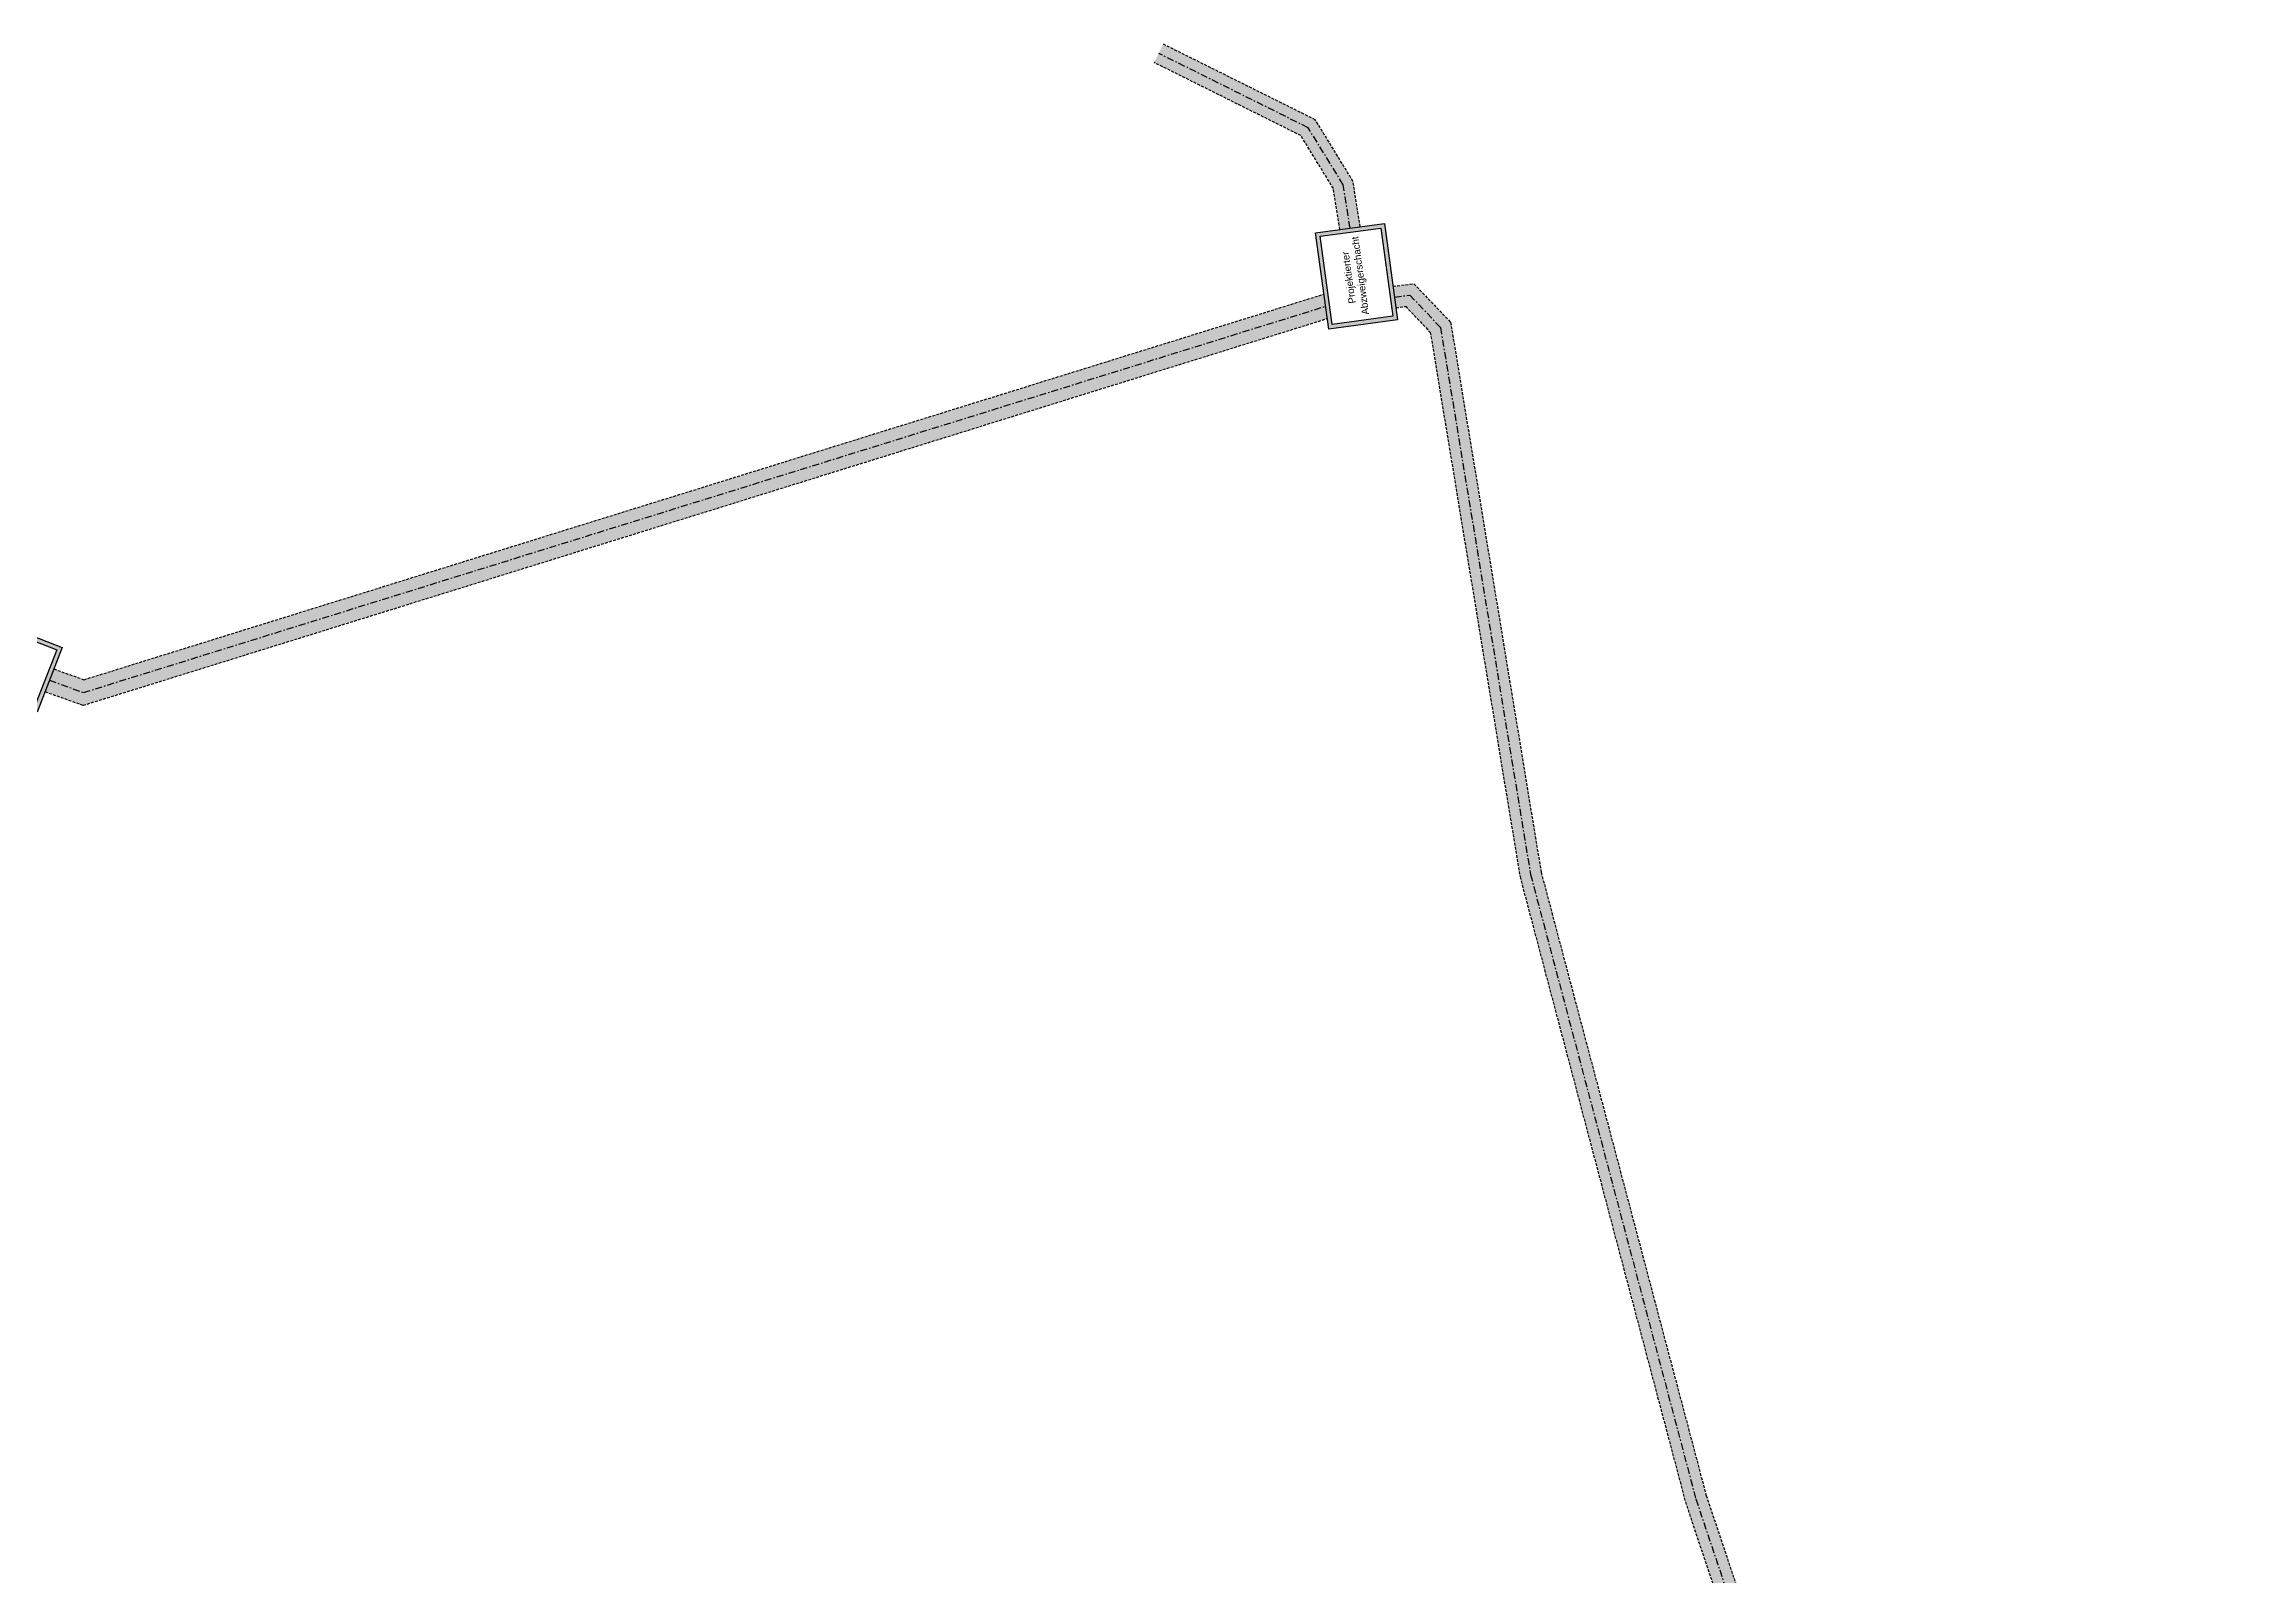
# Model space of a CAD drawing. Header units: metres. Extents: x 2684977 to 2686015, y 1244284 to 1245504.
# Drawn here: x 2685850.6 to 2686009.4, y 1245179.7 to 1245289.9 of the extents above; entities that cross this region are included whole.
import ezdxf
from ezdxf.enums import TextEntityAlignment as Align

# ---------------------------------------------------------------- set-up
doc = ezdxf.new("R2010")
doc.units = ezdxf.units.M
doc.header["$MEASUREMENT"] = 0
doc.linetypes.add('STRICHL_ENG', pattern=[0.3, 0.2, -0.1])
doc.linetypes.add('STRICHPKT_MITTEL', pattern=[0.8, 0.5, -0.15, 0, -0.15])
for name, color, linetype, lineweight, transparency in [('2-Verteilnetz Block', 7, 'Continuous', 0, 0.5), ('2-Verteilnetz Graben aussen', 251, 'STRICHL_ENG', 30, 0.5), ('2-Verteilnetz Graben Schacht Text', 251, 'Continuous', 13, 0.5), ('2-Verteilnetz Rohr Achse', 251, 'STRICHPKT_MITTEL', 30, 0.5), ('2-Verteilnetz Schacht', 251, 'Continuous', 30, 0.5)]:
    doc.layers.add(name, color=color, linetype=linetype, lineweight=lineweight, transparency=transparency)
doc.layers.add('2-Verteilnetz Graben Schraffur Solid', color=7, linetype='Continuous', lineweight=0, true_color=0xe0e0e0, transparency=0.5)
doc.layers.add('2-Verteilnetz Schacht_Schraffur Solid', color=7, linetype='Continuous', lineweight=0, true_color=0xe0e0e0, transparency=0.5)
doc.styles.add('Style-Arial', font='arial.ttf')

# ---------------------------------------------------------------- blocks, each defined once
blk = doc.blocks.new('ColumnText_2')
at = {"layer": '2-Verteilnetz Graben Schacht Text', "style": 'Style-Arial'}
for s, p in [('Abzweigerschacht', (2685945.39, 1245270.37)), ('Projektierter', (2685944.44, 1245271.17))]:
    blk.add_text(s, height=0.5, rotation=97.7529, dxfattribs=at).set_placement(p, align=Align.TOP_LEFT)
blk = doc.blocks.new('Verteilnetz proj')
at = {"layer": '2-Verteilnetz Graben Schraffur Solid'}
h = blk.add_hatch(color=256, dxfattribs=at)
h.paths.add_polyline_path([(2685944.53, 1245276.63), (2685944.04, 1245279.74), (2685941.51, 1245283.85), (2685930.77, 1245289.2), (2685931.1, 1245289.86), (2685942.03, 1245284.42), (2685944.74, 1245280), (2685945.26, 1245276.73)])
h.paths.add_polyline_path([(2685943.8, 1245276.53), (2685943.33, 1245279.47), (2685940.99, 1245283.28), (2685930.44, 1245288.54), (2685930.77, 1245289.2), (2685941.51, 1245283.85), (2685944.04, 1245279.74), (2685944.53, 1245276.63)], flags=16)
for points in [[(2685853.44, 1245242.3), (2685850.68, 1245243.28), (2685851.32, 1245244.91), (2685853.48, 1245244.14), (2685942.65, 1245271.88), (2685942.89, 1245270.12)], [(2686009.37, 1245075.26), (2686004.46, 1245078.18), (2685968.64, 1245184.99), (2685956.75, 1245229.95), (2685950.3, 1245269.12), (2685948.53, 1245270.99), (2685947.83, 1245270.9), (2685947.62, 1245272.45), (2685949.12, 1245272.63), (2685951.76, 1245269.85), (2685958.27, 1245230.28), (2685970.14, 1245185.44), (2686005.75, 1245079.22), (2686008.64, 1245077.51)]]:
    blk.add_hatch(color=256, dxfattribs=at).paths.add_polyline_path(points)
at = {"layer": '2-Verteilnetz Schacht_Schraffur Solid'}
h = blk.add_hatch(color=256, dxfattribs=at)
h.paths.add_polyline_path([(2685943, 1245269.36), (2685942.05, 1245276.29), (2685947.01, 1245276.97), (2685947.95, 1245270.03)])
h.paths.add_polyline_path([(2685943.25, 1245269.69), (2685942.39, 1245276.04), (2685946.75, 1245276.63), (2685947.61, 1245270.29)], flags=16)
h = blk.add_hatch(color=256, dxfattribs=at)
h.paths.add_polyline_path([(2685850.11, 1245241.8), (2685843.58, 1245244.34), (2685845.39, 1245249), (2685851.92, 1245246.46)])
h.paths.add_polyline_path([(2685849.94, 1245242.19), (2685843.97, 1245244.51), (2685845.57, 1245248.61), (2685851.53, 1245246.29)], flags=16)
at = {"layer": '2-Verteilnetz Graben aussen'}
for points in [[(2685945.26, 1245276.73), (2685944.74, 1245280), (2685942.03, 1245284.42), (2685931.1, 1245289.86)], [(2685943.8, 1245276.53), (2685943.33, 1245279.47), (2685940.99, 1245283.28), (2685930.44, 1245288.54)], [(2685851.32, 1245244.91), (2685853.48, 1245244.14), (2685942.65, 1245271.88)], [(2685947.62, 1245272.45), (2685949.12, 1245272.63), (2685951.76, 1245269.85), (2685958.27, 1245230.28), (2685970.14, 1245185.44), (2686005.75, 1245079.22), (2686008.64, 1245077.51)], [(2685850.68, 1245243.28), (2685853.44, 1245242.3), (2685942.89, 1245270.12)], [(2685947.83, 1245270.9), (2685948.53, 1245270.99), (2685950.3, 1245269.12), (2685956.75, 1245229.95), (2685968.64, 1245184.99), (2686004.46, 1245078.18), (2686009.37, 1245075.26)]]:
    blk.add_lwpolyline(points, dxfattribs=at)
at = {"layer": '2-Verteilnetz Rohr Achse'}
for points in [[(2685944.53, 1245276.63), (2685944.04, 1245279.74), (2685941.51, 1245283.85), (2685930.77, 1245289.2)], [(2685947.72, 1245271.67), (2685948.83, 1245271.81), (2685951.03, 1245269.48), (2685957.51, 1245230.12), (2685969.39, 1245185.21), (2686005.11, 1245078.7), (2686009, 1245076.39)], [(2685851, 1245244.1), (2685853.46, 1245243.22), (2685942.72, 1245270.99)]]:
    blk.add_lwpolyline(points, dxfattribs=at)
at = {"layer": '2-Verteilnetz Schacht'}
for points in [[(2685943, 1245269.36), (2685942.05, 1245276.29), (2685947.01, 1245276.97), (2685947.95, 1245270.03)], [(2685943.25, 1245269.69), (2685942.39, 1245276.04), (2685946.75, 1245276.63), (2685947.61, 1245270.29)], [(2685850.11, 1245241.8), (2685843.58, 1245244.34), (2685845.39, 1245249), (2685851.92, 1245246.46)], [(2685849.94, 1245242.19), (2685843.97, 1245244.51), (2685845.57, 1245248.61), (2685851.53, 1245246.29)]]:
    blk.add_3dface(points, dxfattribs=at)
at = {"layer": '2-Verteilnetz Graben Schacht Text'}
blk.add_blockref('ColumnText_2', (0, 0), dxfattribs=at)

msp = doc.modelspace()

# ---------------------------------------------------------------- block references
at = {"layer": '2-Verteilnetz Block'}
msp.add_blockref('Verteilnetz proj', (0, 0), dxfattribs=at)

doc.saveas('drawing.dxf')
